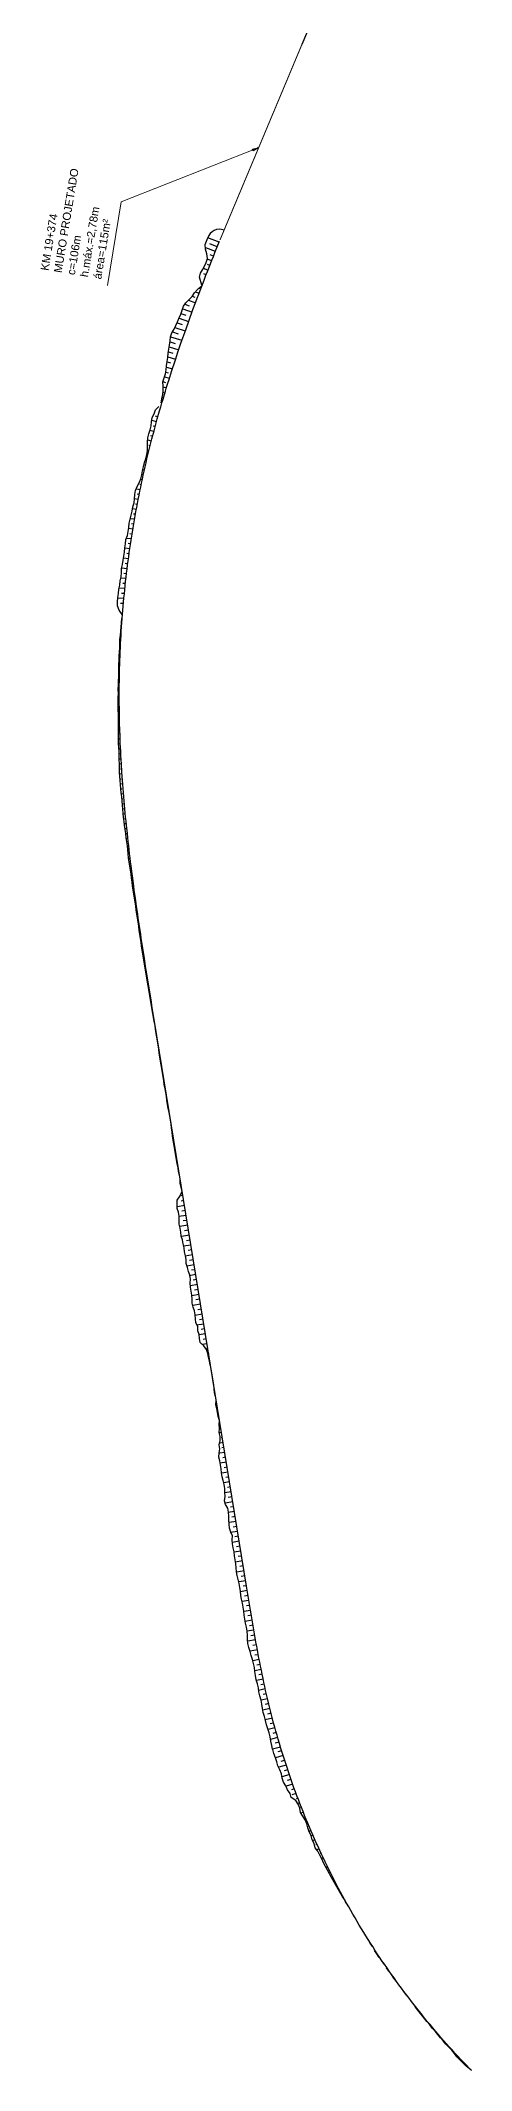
# Model space of a CAD drawing. Header units: metres. Extents: x 288738 to 324331, y 7399322 to 7465117.
# Drawn here: x 320948 to 321163, y 7406352 to 7407366 of the extents above; entities that cross this region are included whole.
import ezdxf

# ---------------------------------------------------------------- set-up
doc = ezdxf.new("R2010")
doc.units = ezdxf.units.M
doc.header["$LTSCALE"] = 10
for name, color, linetype in [('F-HZ-ATERRO-TALUDE', 110, 'Continuous'), ('F-HZ-MUROS', 210, 'Continuous'), ('F-HZ-PIANO-CORTE', 10, 'Continuous'), ('F-HZ-TALUDE', 2, 'Continuous')]:
    doc.layers.add(name, color=color, linetype=linetype)
doc.layers.add('U-HZ-TEXTO-MUROS', color=2, linetype='Continuous', lineweight=0)
doc.styles.add('ARIAL', font='arial.ttf')
doc.styles.add('DIM', font='arial.ttf', dxfattribs={"width": 0.8})
doc.dimstyles.new('U-1_2000', dxfattribs={"dimscale": 2, "dimtxt": 1.5, "dimasz": 0.75, "dimexe": 0.75, "dimexo": 0.75, "dimgap": 0.25, "dimtad": 1, "dimzin": 4, "dimtxsty": 'DIM', "dimblk": 'ARCHTICK', "dimcen": 0.7, "dimdle": 0.75, "dimclrd": 256, "dimclre": 256, "dimclrt": 256, "dimaunit": 1, "dimadec": 3, "dimazin": 2, "dimtfac": 1, "dimtofl": 0, "dimtmove": 0, "dimatfit": 3, "dimldrblk": 'CLOSEDBLANK', "dimfxl": 0, "dimtolj": 1, "dimtzin": 0, "dimlwd": -1, "dimlwe": -1, "dimarcsym": 0})

# ---------------------------------------------------------------- blocks, each defined once
blk = doc.blocks.new('_ArchTick')
at = {"color": 0, "linetype": 'ByBlock', "const_width": 0.15}
blk.add_lwpolyline([(-0.5, -0.5), (0.5, 0.5)], dxfattribs=at)

msp = doc.modelspace()

# ---------------------------------------------------------------- linework, layer by layer
at = {"layer": 'F-HZ-ATERRO-TALUDE', "linetype": 'Continuous', "lineweight": -3}
for p, q in [((321034.932, 7407260.971), (321030.18, 7407262.801)), ((321036.792, 7407265.612), (321031.206, 7407267.792)), ((321035.861, 7407263.292), (321032.132, 7407264.738)), ((321031.262, 7407251.669), (321029.027, 7407252.505)), ((321030.358, 7407249.338), (321029.178, 7407249.776)), ((321033.088, 7407256.323), (321030.951, 7407257.135)), ((321032.175, 7407253.996), (321031.084, 7407254.407)), ((321034.01, 7407258.647), (321032.338, 7407259.287)), ((321006.256, 7407178.32), (321005.024, 7407178.627)), ((321004.288, 7407171.083), (321002.198, 7407171.572)), ((321003.649, 7407168.666), (321002.648, 7407168.895)), ((321005.591, 7407175.91), (321003.329, 7407176.463)), ((321004.933, 7407173.498), (321003.878, 7407173.75)), ((321001.808, 7407161.395), (321000.854, 7407161.599)), ((321001.21, 7407158.968), (321000.93, 7407159.026)), ((321003.027, 7407166.245), (321001.287, 7407166.634)), ((321002.409, 7407163.822), (321001.694, 7407163.979)), ((320998.966, 7407149.223), (320998.584, 7407149.295)), ((320999.515, 7407151.662), (320998.758, 7407151.809)), ((321000.065, 7407154.101), (320999.688, 7407154.176)), ((321000.637, 7407156.535), (320999.976, 7407156.669)), ((320997.416, 7407141.885), (320995.699, 7407142.183)), ((320996.916, 7407139.436), (320995.903, 7407139.606)), ((320997.917, 7407144.334), (320997.212, 7407144.46)), ((320998.442, 7407146.779), (320997.356, 7407146.978)), ((320995.506, 7407132.069), (320993.694, 7407132.348)), ((320995.056, 7407129.61), (320994.099, 7407129.753)), ((320996.437, 7407136.982), (320994.511, 7407137.297)), ((320995.962, 7407134.528), (320995.079, 7407134.668)), ((320993, 7407117.281), (320990.74, 7407117.562)), ((320993.788, 7407122.218), (320991.611, 7407122.51)), ((320993.387, 7407119.751), (320992.312, 7407119.89)), ((320994.623, 7407127.148), (320992.594, 7407127.44)), ((320994.198, 7407124.685), (320993.122, 7407124.834)), ((320991.571, 7407107.384), (320989.119, 7407107.641)), ((320992.262, 7407112.336), (320989.826, 7407112.615)), ((320991.911, 7407109.86), (320990.707, 7407109.993)), ((320992.622, 7407114.81), (320991.386, 7407114.957)), ((320990.333, 7407097.461), (320987.749, 7407097.681)), ((320990.928, 7407102.425), (320988.272, 7407102.678)), ((320990.627, 7407099.943), (320989.33, 7407100.06)), ((320991.245, 7407104.905), (320989.951, 7407105.034)), ((320989.289, 7407087.516), (320986.297, 7407087.713)), ((320989.787, 7407092.491), (320986.953, 7407092.705)), ((320989.537, 7407090.003), (320988.074, 7407090.107)), ((320990.058, 7407094.976), (320988.701, 7407095.085)), ((320989.064, 7407085.026), (320987.623, 7407085.114)), ((321017.959, 7406794.002), (321017.641, 7406793.949)), ((321019.564, 7406784.132), (321016.045, 7406783.542)), ((321018.761, 7406789.067), (321017.801, 7406788.906)), ((321019.163, 7406786.599), (321017.835, 7406786.377)), ((321018.36, 7406791.534), (321018.26, 7406791.518)), ((321020.367, 7406779.197), (321016.74, 7406778.589)), ((321021.17, 7406774.262), (321017.132, 7406773.585)), ((321019.966, 7406781.664), (321018.216, 7406781.371)), ((321020.768, 7406776.729), (321018.812, 7406776.401)), ((321021.973, 7406769.326), (321018.077, 7406768.673)), ((321022.775, 7406764.391), (321019.114, 7406763.777)), ((321021.571, 7406771.794), (321019.576, 7406771.459)), ((321022.374, 7406766.859), (321020.501, 7406766.545)), ((321023.578, 7406759.456), (321019.898, 7406758.839)), ((321024.381, 7406754.521), (321020.691, 7406753.902)), ((321023.177, 7406761.924), (321021.354, 7406761.618)), ((321023.98, 7406756.989), (321022.095, 7406756.673)), ((321025.184, 7406749.586), (321021.852, 7406749.027)), ((321025.987, 7406744.651), (321022.487, 7406744.064)), ((321024.782, 7406752.053), (321023.065, 7406751.766)), ((321025.585, 7406747.118), (321023.888, 7406746.834)), ((321026.388, 7406742.183), (321024.562, 7406741.877)), ((321026.789, 7406739.716), (321022.993, 7406739.079)), ((321027.592, 7406734.78), (321023.701, 7406734.128)), ((321027.191, 7406737.248), (321025.225, 7406736.919)), ((321027.994, 7406732.313), (321026.16, 7406732.006)), ((321028.395, 7406729.845), (321024.797, 7406729.242)), ((321029.198, 7406724.91), (321025.57, 7406724.302)), ((321028.796, 7406727.378), (321026.95, 7406727.068)), ((321029.599, 7406722.443), (321027.904, 7406722.158)), ((321030.001, 7406719.975), (321026.751, 7406719.43)), ((321030.803, 7406715.04), (321028.274, 7406714.616)), ((321030.402, 7406717.508), (321028.798, 7406717.239)), ((321031.205, 7406712.572), (321030.62, 7406712.474)), ((321031.606, 7406710.105), (321031.214, 7406710.039)), ((321032.008, 7406707.637), (321031.891, 7406707.618)), ((321033.052, 7406700.928), (321033.075, 7406700.932)), ((321033.478, 7406698.464), (321033.499, 7406698.468)), ((321033.861, 7406695.994), (321033.881, 7406695.997)), ((321034.218, 7406693.519), (321034.302, 7406693.533)), ((321034.53, 7406691.036), (321034.617, 7406691.051)), ((321035.62, 7406685.429), (321035.443, 7406685.4)), ((321036.022, 7406682.962), (321035.86, 7406682.934)), ((321036.423, 7406680.494), (321036.101, 7406680.44)), ((321036.824, 7406678.026), (321036.744, 7406678.013)), ((321037.226, 7406675.559), (321036.981, 7406675.518)), ((321037.627, 7406673.091), (321037.333, 7406673.042)), ((321038.029, 7406670.624), (321037.141, 7406670.475)), ((321038.831, 7406665.689), (321037.307, 7406665.433)), ((321038.43, 7406668.156), (321037.859, 7406668.06)), ((321039.233, 7406663.221), (321038.213, 7406663.05)), ((321039.634, 7406660.754), (321037.14, 7406660.335)), ((321040.437, 7406655.818), (321037.34, 7406655.299)), ((321041.24, 7406650.883), (321038.154, 7406650.366)), ((321040.036, 7406658.286), (321038.593, 7406658.044)), ((321040.838, 7406653.351), (321039.278, 7406653.089)), ((321042.043, 7406645.948), (321039.105, 7406645.456)), ((321042.845, 7406641.013), (321039.652, 7406640.478)), ((321041.641, 7406648.416), (321040.147, 7406648.165)), ((321042.444, 7406643.481), (321040.975, 7406643.234)), ((321043.648, 7406636.078), (321039.893, 7406635.448)), ((321044.451, 7406631.143), (321041.35, 7406630.623)), ((321043.247, 7406638.545), (321041.386, 7406638.234)), ((321044.05, 7406633.61), (321042.419, 7406633.337)), ((321045.254, 7406626.208), (321041.763, 7406625.622)), ((321046.057, 7406621.272), (321042.376, 7406620.655)), ((321044.852, 7406628.675), (321043.203, 7406628.399)), ((321045.655, 7406623.74), (321043.816, 7406623.432)), ((321046.859, 7406616.337), (321043.453, 7406615.766)), ((321047.662, 7406611.402), (321044.21, 7406610.823)), ((321046.458, 7406618.805), (321044.715, 7406618.513)), ((321047.261, 7406613.87), (321045.536, 7406613.581)), ((321048.465, 7406606.467), (321045.017, 7406605.889)), ((321049.268, 7406601.532), (321045.651, 7406600.926)), ((321048.064, 7406608.935), (321046.359, 7406608.649)), ((321048.866, 7406604), (321047.08, 7406603.7)), ((321050.071, 7406596.597), (321046.591, 7406596.014)), ((321050.873, 7406591.662), (321047.49, 7406591.094)), ((321049.669, 7406599.064), (321047.883, 7406598.765)), ((321050.472, 7406594.129), (321048.807, 7406593.85)), ((321051.679, 7406586.727), (321048.26, 7406586.153)), ((321052.492, 7406581.794), (321049.152, 7406581.228)), ((321051.276, 7406589.194), (321049.556, 7406588.906)), ((321052.085, 7406584.26), (321050.418, 7406583.979)), ((321053.318, 7406576.862), (321049.836, 7406576.266)), ((321054.161, 7406571.934), (321050.66, 7406571.324)), ((321052.903, 7406579.328), (321051.179, 7406579.034)), ((321053.737, 7406574.398), (321052.026, 7406574.102)), ((321055.027, 7406567.009), (321051.151, 7406566.32)), ((321055.921, 7406562.09), (321052.299, 7406561.429)), ((321054.592, 7406569.471), (321052.711, 7406569.14)), ((321055.471, 7406564.549), (321053.588, 7406564.21)), ((321056.382, 7406559.633), (321054.675, 7406559.317)), ((321056.849, 7406557.177), (321053.587, 7406556.565)), ((321057.814, 7406552.271), (321054.575, 7406551.643)), ((321057.328, 7406554.723), (321055.71, 7406554.415)), ((321058.316, 7406549.822), (321056.655, 7406549.494)), ((321058.822, 7406547.374), (321055.433, 7406546.694)), ((321059.879, 7406542.487), (321056.491, 7406541.781)), ((321059.349, 7406544.93), (321057.653, 7406544.583)), ((321060.433, 7406540.049), (321058.778, 7406539.697)), ((321060.988, 7406537.611), (321057.75, 7406536.909)), ((321062.156, 7406532.75), (321058.595, 7406531.944)), ((321061.572, 7406535.18), (321059.872, 7406534.804)), ((321062.771, 7406530.326), (321060.993, 7406529.916)), ((321063.387, 7406527.904), (321059.851, 7406527.068)), ((321064.68, 7406523.073), (321061.238, 7406522.223)), ((321064.031, 7406525.488), (321062.285, 7406525.066)), ((321065.352, 7406520.666), (321063.595, 7406520.221)), ((321066.033, 7406518.26), (321062.4, 7406517.32)), ((321067.441, 7406513.463), (321063.479, 7406512.388)), ((321066.732, 7406515.86), (321064.838, 7406515.358)), ((321068.761, 7406509.186), (321064.904, 7406508.095)), ((321068.016, 7406511.573), (321066.06, 7406511.032)), ((321070.293, 7406504.427), (321066.68, 7406503.356)), ((321069.516, 7406506.803), (321067.629, 7406506.256)), ((321071.88, 7406499.685), (321068.273, 7406498.567)), ((321071.071, 7406502.051), (321069.338, 7406501.525)), ((321073.528, 7406494.965), (321070.239, 7406493.901)), ((321072.689, 7406497.32), (321070.815, 7406496.726)), ((321074.368, 7406492.61), (321072.976, 7406492.15)), ((321075.234, 7406490.265), (321073.064, 7406489.533)), ((321076.107, 7406487.922), (321075.34, 7406487.658)), ((321077, 7406485.587), (321075.793, 7406485.164)), ((321077.904, 7406483.256), (321077.392, 7406483.073)), ((321078.825, 7406480.932), (321078.005, 7406480.633)), ((321079.76, 7406478.614), (321079.458, 7406478.501)), ((321080.708, 7406476.301), (321080.108, 7406476.073)), ((321081.674, 7406473.995), (321081.243, 7406473.828)), ((321082.65, 7406471.693), (321081.576, 7406471.271)), ((321083.647, 7406469.4), (321083.056, 7406469.164)), ((321084.65, 7406467.11), (321083.397, 7406466.599)), ((321085.677, 7406464.831), (321085.077, 7406464.582)), ((321086.707, 7406462.553), (321085.569, 7406462.072)), ((321087.764, 7406460.288), (321087.267, 7406460.074)), ((321088.822, 7406458.023), (321087.969, 7406457.65)), ((321089.909, 7406455.772), (321089.505, 7406455.592)), ((321090.997, 7406453.521), (321090.229, 7406453.173)), ((321092.111, 7406451.283), (321091.758, 7406451.12)), ((321093.229, 7406449.046), (321092.59, 7406448.748)), ((321094.369, 7406446.822), (321094.155, 7406446.72)), ((321095.517, 7406444.601), (321095.346, 7406444.518)), ((321096.683, 7406442.39), (321096.62, 7406442.359)), ((321097.861, 7406440.184), (321097.656, 7406440.082)), ((321099.053, 7406437.987), (321098.947, 7406437.933)), ((321100.26, 7406435.797), (321100.107, 7406435.719)), ((321106.147, 7406425.481), (321106.174, 7406425.497)), ((321106.494, 7406424.963), (321106.491, 7406424.962)), ((321107.787, 7406422.824), (321107.775, 7406422.817))]:
    msp.add_line(p, q, dxfattribs=at)
at = {"layer": 'F-HZ-MUROS', "lineweight": -3, "const_width": 0.5}
msp.add_lwpolyline([(321037.236, 7407266.715), (321078.183, 7407364.559)], dxfattribs=at)
at = {"layer": 'F-HZ-PIANO-CORTE'}
for p, q in [((321024.872, 7407240.774), (321026.811, 7407240.079)), ((321026.846, 7407242.724), (321027.271, 7407242.57)), ((321017.782, 7407229.955), (321020.126, 7407229.156)), ((321018.655, 7407232.315), (321023.325, 7407230.706)), ((321019.698, 7407234.616), (321021.943, 7407233.834)), ((321021.558, 7407236.627), (321025.055, 7407235.397)), ((321023.449, 7407238.62), (321024.69, 7407238.179)), ((321013.541, 7407220.752), (321016.327, 7407219.845)), ((321014.8, 7407222.991), (321019.941, 7407221.296)), ((321015.84, 7407225.299), (321018.309, 7407224.475)), ((321016.826, 7407227.622), (321021.618, 7407226.007)), ((321011.573, 7407210.807), (321013.723, 7407210.142)), ((321011.951, 7407213.326), (321016.67, 7407211.846)), ((321012.325, 7407215.849), (321014.901, 7407215.031)), ((321012.616, 7407218.402), (321018.288, 7407216.577)), ((321010.151, 7407200.736), (321011.455, 7407200.355)), ((321010.536, 7407203.24), (321013.524, 7407202.354)), ((321010.873, 7407205.762), (321012.586, 7407205.246)), ((321011.192, 7407208.292), (321015.078, 7407207.106)), ((321008.735, 7407195.919), (321009.995, 7407195.562)), ((321008.758, 7407190.708), (321009.272, 7407190.567)), ((321008.835, 7407193.285), (321010.515, 7407192.818)), ((321009.519, 7407198.306), (321012, 7407197.592)), ((321008.033, 7407185.721), (321008.194, 7407185.678)), ((321008.436, 7407188.202), (321009.066, 7407188.032)), ((320988.345, 7407077.461), (320988.389, 7407077.459)), ((320987.389, 7407067.489), (320987.585, 7407067.484)), ((320987.663, 7407069.982), (320987.925, 7407069.974)), ((320987.863, 7407072.477), (320987.972, 7407072.473)), ((320988.028, 7407074.973), (320988.251, 7407074.963)), ((320986.874, 7407057.493), (320987.098, 7407057.491)), ((320987.026, 7407059.992), (320987.418, 7407059.987)), ((320987.234, 7407062.49), (320987.38, 7407062.487)), ((320987.315, 7407064.989), (320987.646, 7407064.982)), ((320986.687, 7407047.489), (320986.872, 7407047.491)), ((320986.734, 7407049.99), (320987.105, 7407049.992)), ((320986.82, 7407052.491), (320986.992, 7407052.491)), ((320986.85, 7407054.992), (320987.237, 7407054.99)), ((320986.513, 7407037.479), (320986.751, 7407037.486)), ((320986.527, 7407042.484), (320986.763, 7407042.488)), ((320986.544, 7407039.982), (320986.987, 7407039.993)), ((320986.628, 7407044.987), (320987.022, 7407044.993)), ((320986.492, 7407034.976), (320987.007, 7407034.993)), ((320986.5, 7407032.473), (320986.765, 7407032.483)), ((320986.538, 7407029.971), (320987.069, 7407029.994)), ((320986.57, 7407027.469), (320986.843, 7407027.481)), ((320986.549, 7407022.458), (320986.898, 7407022.477)), ((320986.591, 7407019.954), (320987.331, 7407019.997)), ((320986.595, 7407024.966), (320987.177, 7407024.995)), ((320986.614, 7407017.449), (320987.019, 7407017.474)), ((320986.674, 7407014.945), (320987.527, 7407015.001)), ((320986.827, 7407012.447), (320987.235, 7407012.475)), ((320986.946, 7407009.947), (320987.767, 7407010.007)), ((320986.966, 7407007.439), (320987.435, 7407007.475)), ((320987.032, 7407004.933), (320988.046, 7407005.015)), ((320987.1, 7407002.427), (320987.651, 7407002.473)), ((320987.165, 7406999.92), (320988.366, 7407000.025)), ((320987.398, 7406997.427), (320987.97, 7406997.479)), ((320987.554, 7406994.928), (320988.722, 7406995.038)), ((320987.734, 7406992.43), (320988.325, 7406992.488)), ((320988.006, 7406989.942), (320989.115, 7406990.053)), ((320988.272, 7406987.453), (320988.799, 7406987.507)), ((320988.521, 7406984.963), (320989.543, 7406985.071)), ((320988.728, 7406982.468), (320989.249, 7406982.525)), ((320988.928, 7406979.972), (320990.002, 7406980.093)), ((320989.232, 7406977.488), (320989.739, 7406977.546)), ((320989.536, 7406975.004), (320990.494, 7406975.117)), ((320989.841, 7406972.52), (320990.297, 7406972.575)), ((320990.188, 7406970.042), (320991.015, 7406970.144)), ((320990.522, 7406967.563), (320990.905, 7406967.611)), ((320990.868, 7406965.085), (320991.566, 7406965.174)), ((320991.189, 7406962.604), (320991.521, 7406962.648)), ((320991.429, 7406960.113), (320992.143, 7406960.208)), ((320991.699, 7406957.625), (320992.07, 7406957.676)), ((320992.052, 7406955.149), (320992.745, 7406955.244)), ((320992.393, 7406952.671), (320992.724, 7406952.717)), ((320992.779, 7406950.2), (320993.372, 7406950.284)), ((320993.115, 7406947.721), (320993.404, 7406947.763)), ((320993.422, 7406945.239), (320994.02, 7406945.326)), ((320993.778, 7406942.764), (320994.065, 7406942.806)), ((320994.162, 7406940.292), (320994.69, 7406940.371)), ((320994.581, 7406937.827), (320994.806, 7406937.861)), ((320994.983, 7406935.359), (320995.378, 7406935.419)), ((320995.289, 7406932.876), (320995.509, 7406932.91)), ((320995.65, 7406930.401), (320996.085, 7406930.469)), ((320996.035, 7406927.931), (320996.239, 7406927.963)), ((320996.434, 7406925.462), (320996.808, 7406925.521)), ((320996.791, 7406922.987), (320996.983, 7406923.018)), ((320997.136, 7406920.511), (320997.545, 7406920.576)), ((320997.495, 7406918.036), (320997.707, 7406918.07)), ((320997.865, 7406915.563), (320998.296, 7406915.633)), ((320998.252, 7406913.093), (320998.464, 7406913.127)), ((320998.638, 7406910.622), (320999.058, 7406910.691)), ((320998.989, 7406908.146), (320999.216, 7406908.184)), ((320999.37, 7406905.675), (320999.831, 7406905.751)), ((320999.828, 7406903.217), (321000.024, 7406903.249)), ((321000.261, 7406900.754), (321000.613, 7406900.813)), ((321000.655, 7406898.285), (321000.831, 7406898.315)), ((321001.059, 7406895.818), (321001.401, 7406895.875)), ((321001.532, 7406893.362), (321001.665, 7406893.385)), ((321001.976, 7406890.902), (321002.196, 7406890.939)), ((321002.398, 7406888.438), (321002.496, 7406888.454)), ((321002.797, 7406885.97), (321002.994, 7406886.003)), ((321003.212, 7406883.505), (321003.304, 7406883.52)), ((321003.616, 7406881.037), (321003.796, 7406881.068)), ((321004.035, 7406878.573), (321004.116, 7406878.586)), ((321004.448, 7406876.107), (321004.598, 7406876.133)), ((321004.905, 7406873.649), (321004.953, 7406873.657)), ((321005.271, 7406871.176), (321005.401, 7406871.197)), ((321005.689, 7406868.711), (321005.746, 7406868.72)), ((321006.093, 7406866.244), (321006.204, 7406866.262)), ((321006.481, 7406863.774), (321006.543, 7406863.784)), ((321006.834, 7406861.298), (321007.007, 7406861.327)), ((321007.207, 7406858.826), (321007.307, 7406858.843)), ((321007.628, 7406856.362), (321007.81, 7406856.392)), ((321007.942, 7406853.879), (321008.077, 7406853.902)), ((321008.347, 7406851.412), (321008.612, 7406851.457)), ((321008.771, 7406848.949), (321008.892, 7406848.969)), ((321009.163, 7406846.479), (321009.415, 7406846.522)), ((321009.56, 7406844.011), (321009.688, 7406844.033)), ((321010.023, 7406841.554), (321010.218, 7406841.587)), ((321010.451, 7406839.091), (321010.535, 7406839.105)), ((321010.803, 7406836.615), (321011.021, 7406836.651)), ((321011.205, 7406834.147), (321011.314, 7406834.166)), ((321011.632, 7406831.684), (321011.824, 7406831.716)), ((321012.089, 7406829.226), (321012.157, 7406829.237)), ((321012.511, 7406826.762), (321012.626, 7406826.781)), ((321012.901, 7406824.292), (321012.965, 7406824.303)), ((321013.208, 7406821.809), (321013.429, 7406821.846)), ((321013.522, 7406819.327), (321013.676, 7406819.353)), ((321013.915, 7406816.858), (321014.232, 7406816.911)), ((321014.331, 7406814.393), (321014.482, 7406814.418)), ((321014.736, 7406811.926), (321015.035, 7406811.976)), ((321015.184, 7406809.466), (321015.31, 7406809.487)), ((321015.596, 7406807), (321015.838, 7406807.041)), ((321016.058, 7406804.543), (321016.148, 7406804.558)), ((321016.48, 7406802.079), (321016.64, 7406802.106)), ((321016.907, 7406799.615), (321016.974, 7406799.627)), ((321111.323, 7406416.926), (321111.395, 7406416.968)), ((321112.69, 7406414.83), (321112.712, 7406414.844)), ((321118.205, 7406406.487), (321118.214, 7406406.492)), ((321123.854, 7406398.236), (321123.888, 7406398.259)), ((321128.306, 7406392.197), (321128.332, 7406392.215)), ((321129.796, 7406390.19), (321129.812, 7406390.2)), ((321134.37, 7406384.244), (321134.388, 7406384.258)), ((321135.863, 7406382.241), (321135.899, 7406382.267)), ((321137.377, 7406380.252), (321137.492, 7406380.338)), ((321138.909, 7406378.276), (321138.985, 7406378.334)), ((321140.471, 7406376.324), (321140.644, 7406376.457)), ((321142.08, 7406374.408), (321142.16, 7406374.47)), ((321143.645, 7406372.458), (321143.847, 7406372.617)), ((321145.294, 7406370.575), (321145.38, 7406370.643)), ((321146.922, 7406368.676), (321147.097, 7406368.817)), ((321148.517, 7406366.751), (321148.628, 7406366.842)), ((321150.153, 7406364.859), (321150.394, 7406365.059)), ((321151.93, 7406363.085), (321151.996, 7406363.14)), ((321153.541, 7406361.174), (321153.74, 7406361.343)), ((321155.107, 7406359.223), (321155.269, 7406359.362)), ((321156.704, 7406357.297), (321157.132, 7406357.669)), ((321158.486, 7406355.532), (321158.666, 7406355.69)), ((321160.36, 7406353.851), (321160.57, 7406354.039))]:
    msp.add_line(p, q, dxfattribs=at)
at = {"layer": 'F-HZ-TALUDE', "linetype": 'Continuous', "lineweight": -3}
for p, q in [((321106.78, 7406424.457), (321105.67, 7406426.252)), ((321119.198, 7406404.889), (321118.087, 7406406.677)), ((321121.575, 7406401.414), (321120.419, 7406403.172))]:
    msp.add_line(p, q, dxfattribs=at)
at = {"layer": 'F-HZ-TALUDE', "linetype": 'Continuous', "lineweight": 30}
for points in [[(321078.182, 7407364.559), (321109.82, 7407439.654), (321110.592, 7407441.487), (321111.364, 7407443.319), (321112.136, 7407445.152), (321112.907, 7407446.984)], [(321028.272, 7407244.15), (321027.048, 7407248.097), (321027.607, 7407250.063), (321028.607, 7407251.865), (321029.578, 7407253.675), (321030.428, 7407255.529), (321031.083, 7407257.456), (321030.664, 7407259.792), (321030.08, 7407262.196), (321029.88, 7407264.457), (321031.206, 7407267.792)], [(321029.523, 7407247.186), (321030.256, 7407249.081), (321030.99, 7407250.976), (321032.47, 7407254.757), (321033.215, 7407256.645), (321033.962, 7407258.531), (321034.709, 7407260.417), (321036.215, 7407264.18), (321036.971, 7407266.059)], [(321093.512, 7406448.48), (321092.559, 7406450.367), (321091.616, 7406452.259), (321090.684, 7406454.157), (321089.761, 7406456.06), (321088.848, 7406457.968), (321087.945, 7406459.881), (321087.053, 7406461.799), (321086.17, 7406463.723), (321085.298, 7406465.651), (321084.436, 7406467.585), (321083.584, 7406469.523), (321082.742, 7406471.466), (321081.911, 7406473.414), (321081.09, 7406475.367), (321080.28, 7406477.324), (321079.48, 7406479.286), (321078.69, 7406481.253), (321077.91, 7406483.224), (321077.142, 7406485.199), (321076.383, 7406487.179), (321075.635, 7406489.164), (321074.898, 7406491.152), (321074.171, 7406493.145), (321073.455, 7406495.142), (321072.75, 7406497.143), (321072.055, 7406499.148), (321071.371, 7406501.157), (321070.698, 7406503.171), (321070.035, 7406505.188), (321069.383, 7406507.208), (321068.742, 7406509.233), (321068.111, 7406511.261), (321067.493, 7406513.291), (321067.441, 7406513.463), (321066.885, 7406515.322), (321066.29, 7406517.353), (321065.706, 7406519.384), (321065.134, 7406521.416), (321064.573, 7406523.448), (321064.024, 7406525.48), (321063.487, 7406527.512), (321062.961, 7406529.545), (321062.447, 7406531.576), (321061.944, 7406533.608), (321061.454, 7406535.64), (321060.974, 7406537.67), (321060.504, 7406539.701), (321060.045, 7406541.73), (321059.596, 7406543.758), (321059.157, 7406545.786), (321058.727, 7406547.812), (321058.306, 7406549.836), (321057.894, 7406551.86), (321057.49, 7406553.881), (321057.093, 7406555.901), (321056.703, 7406557.919), (321056.321, 7406559.936), (321055.945, 7406561.95), (321055.575, 7406563.962), (321055.211, 7406565.972), (321054.852, 7406567.979), (321054.499, 7406569.985), (321054.15, 7406571.987), (321053.805, 7406573.988), (321053.465, 7406575.986), (321053.128, 7406577.981), (321052.794, 7406579.973), (321052.463, 7406581.963), (321052.135, 7406583.95), (321051.809, 7406585.934), (321051.484, 7406587.915), (321051.162, 7406589.893), (321050.84, 7406591.868), (321050.519, 7406593.842), (321004.598, 7406876.135), (321004.277, 7406878.109), (321003.635, 7406882.057), (321003.314, 7406884.031), (321002.994, 7406886.005), (321002.674, 7406887.98), (321002.035, 7406891.932), (321001.717, 7406893.911), (321001.399, 7406895.89), (321001.081, 7406897.871), (321000.45, 7406901.836), (321000.135, 7406903.82), (320999.509, 7406907.794), (320999.2, 7406909.782), (320998.89, 7406911.772), (320998.582, 7406913.763), (320997.971, 7406917.75), (320997.67, 7406919.746), (320997.37, 7406921.743), (320997.07, 7406923.741), (320996.48, 7406927.742), (320996.189, 7406929.745), (320995.9, 7406931.749), (320995.612, 7406933.755), (320995.048, 7406937.771), (320994.77, 7406939.781), (320994.496, 7406941.793), (320994.221, 7406943.806), (320993.688, 7406947.837), (320993.426, 7406949.855), (320992.911, 7406953.895), (320992.663, 7406955.918), (320992.415, 7406957.942), (320992.171, 7406959.967), (320991.696, 7406964.023), (320991.467, 7406966.053), (320991.241, 7406968.085), (320991.018, 7406970.118), (320990.588, 7406974.189), (320990.383, 7406976.227), (320990.18, 7406978.266), (320989.981, 7406980.307), (320989.602, 7406984.393), (320989.423, 7406986.439), (320989.247, 7406988.485), (320989.074, 7406990.533), (320988.752, 7406994.634), (320988.601, 7406996.687), (320988.455, 7406998.741), (320988.312, 7407000.795), (320988.052, 7407004.91), (320987.933, 7407006.969), (320987.82, 7407009.03), (320987.708, 7407011.091), (320987.517, 7407015.218), (320987.432, 7407017.283), (320987.355, 7407019.35), (320987.278, 7407021.417), (320987.161, 7407025.555), (320987.113, 7407027.626), (320987.074, 7407029.697), (320987.036, 7407031.769), (320986.999, 7407035.917), (320986.987, 7407037.991), (320986.987, 7407040.067), (320986.996, 7407042.143), (320987.013, 7407044.22), (320987.038, 7407046.297), (320987.072, 7407048.375), (320987.115, 7407050.455), (320987.166, 7407052.536), (320987.225, 7407054.617), (320987.293, 7407056.697), (320987.369, 7407058.776), (320987.453, 7407060.855), (320987.546, 7407062.934), (320987.648, 7407065.011), (320987.757, 7407067.088), (320987.876, 7407069.165), (320988.002, 7407071.24), (320988.137, 7407073.315), (320988.281, 7407075.389), (320988.432, 7407077.462), (320988.592, 7407079.535), (320988.761, 7407081.606), (320988.938, 7407083.677), (320989.123, 7407085.746), (320989.316, 7407087.815), (320989.518, 7407089.883), (320989.728, 7407091.949), (320989.947, 7407094.014), (320990.174, 7407096.079), (320990.409, 7407098.142), (320990.652, 7407100.204), (320990.904, 7407102.264), (320991.164, 7407104.323), (320991.433, 7407106.382), (320991.709, 7407108.438), (320991.994, 7407110.494), (320992.288, 7407112.547), (320992.589, 7407114.6), (320992.899, 7407116.651), (320993.217, 7407118.7), (320993.543, 7407120.748), (320993.877, 7407122.795), (320994.22, 7407124.84), (320994.571, 7407126.883), (320994.93, 7407128.924), (320995.297, 7407130.964), (320995.673, 7407133.002), (320996.056, 7407135.038), (320996.448, 7407137.073), (320996.848, 7407139.105), (320997.256, 7407141.136), (320997.672, 7407143.165), (320998.097, 7407145.192), (320998.529, 7407147.217), (320998.97, 7407149.239), (320999.419, 7407151.26), (320999.875, 7407153.279), (321000.34, 7407155.296), (321000.813, 7407157.311), (321001.294, 7407159.323), (321001.783, 7407161.333), (321002.286, 7407163.34), (321002.79, 7407165.346), (321003.3, 7407167.35), (321004.349, 7407171.35), (321004.887, 7407173.346), (321005.43, 7407175.341), (321005.978, 7407177.334), (321007.098, 7407181.307), (321007.671, 7407183.288), (321008.248, 7407185.267), (321008.828, 7407187.244), (321010.015, 7407191.187), (321010.618, 7407193.154), (321011.227, 7407195.118), (321011.838, 7407197.081), (321013.085, 7407200.996), (321013.717, 7407202.95), (321014.354, 7407204.9), (321014.993, 7407206.85), (321016.294, 7407210.738), (321016.952, 7407212.678), (321017.615, 7407214.615), (321018.279, 7407216.552), (321019.629, 7407220.413), (321020.31, 7407222.341), (321021.683, 7407226.189), (321022.38, 7407228.108), (321023.077, 7407230.027), (321023.778, 7407231.942), (321025.192, 7407235.767), (321025.907, 7407237.675), (321026.623, 7407239.581), (321027.342, 7407241.486), (321028.792, 7407245.288), (321029.523, 7407247.186)], [(321007.972, 7407185.339), (321008.296, 7407187.386), (321008.647, 7407189.426), (321008.828, 7407191.513), (321008.837, 7407193.651), (321008.706, 7407195.831), (321009.351, 7407197.794), (321009.995, 7407199.755), (321010.322, 7407201.808), (321010.63, 7407203.868), (321010.896, 7407205.942), (321011.15, 7407208.02), (321011.465, 7407210.082), (321011.774, 7407212.146), (321012.084, 7407214.211), (321012.389, 7407216.279), (321012.607, 7407218.376), (321013.271, 7407220.329), (321014.417, 7407222.124), (321015.253, 7407224.016), (321016.114, 7407225.898), (321016.901, 7407227.803), (321017.686, 7407229.707), (321018.425, 7407231.625), (321019.075, 7407233.572), (321020.147, 7407235.37), (321021.895, 7407236.928), (321023.414, 7407238.559), (321024.451, 7407240.358), (321026.06, 7407241.948), (321027.665, 7407243.533)], [(320988.475, 7407079.541), (320986.948, 7407081.705), (320986.104, 7407083.843), (320986.169, 7407085.931), (320986.311, 7407088.015), (320986.577, 7407090.09), (320986.844, 7407092.164), (320987.212, 7407094.229), (320987.495, 7407096.3), (320987.86, 7407098.363), (320988.063, 7407100.438), (320988.172, 7407102.523), (320988.52, 7407104.585), (320988.887, 7407106.643), (320989.316, 7407108.694), (320989.588, 7407110.76), (320989.81, 7407112.832), (320990.066, 7407114.9), (320990.197, 7407116.983), (320991.078, 7407118.972), (320991.507, 7407121.016), (320991.769, 7407123.08), (320991.965, 7407125.154), (320992.432, 7407127.19), (320992.988, 7407129.211), (320993.432, 7407131.247), (320993.837, 7407133.288), (320994.37, 7407135.308), (320994.622, 7407137.372), (320994.782, 7407139.452), (320995.084, 7407141.51), (320995.91, 7407143.475), (320996.982, 7407145.393), (320997.764, 7407147.358), (320998.208, 7407149.383), (320998.649, 7407151.409), (320999.122, 7407153.428), (320999.635, 7407155.438), (321000.293, 7407157.417), (321000.748, 7407159.437), (321001.118, 7407161.475), (321001.066, 7407163.606), (321001.1, 7407165.721), (321001.304, 7407167.802), (321001.749, 7407169.829), (321002.408, 7407171.806), (321002.836, 7407173.836), (321003.061, 7407175.917), (321003.378, 7407177.977), (321004.327, 7407179.877), (321005.067, 7407181.826), (321006.733, 7407183.531)], [(321017.001, 7406799.126), (321016.623, 7406801.09), (321016.337, 7406803.07), (321015.964, 7406805.035), (321015.596, 7406807.002), (321015.268, 7406808.974), (321014.934, 7406810.946), (321014.538, 7406812.908), (321014.262, 7406814.89), (321013.915, 7406816.859), (321013.593, 7406818.833), (321013.307, 7406820.813), (321013.109, 7406822.808), (321012.832, 7406824.789), (321012.511, 7406826.763), (321012.181, 7406828.736), (321011.813, 7406830.702), (321011.45, 7406832.669), (321011.123, 7406834.642), (321010.803, 7406836.617), (321010.532, 7406838.599), (321010.205, 7406840.572), (321009.841, 7406842.539), (321009.466, 7406844.504), (321009.162, 7406846.481), (321008.857, 7406848.458), (321008.511, 7406850.428), (321008.182, 7406852.401), (321007.862, 7406854.375), (321007.628, 7406856.364), (321007.282, 7406858.333), (321006.979, 7406860.311), (321006.688, 7406862.29), (321006.411, 7406864.271), (321006.093, 7406866.246), (321005.77, 7406868.219), (321005.448, 7406870.193), (321005.093, 7406872.162), (321004.843, 7406874.148), (321004.447, 7406876.109), (321004.12, 7406878.082), (321003.776, 7406880.053), (321003.454, 7406882.027), (321003.131, 7406884), (321002.797, 7406885.972), (321002.479, 7406887.947), (321002.153, 7406889.922), (321001.798, 7406891.893), (321001.441, 7406893.864), (321001.056, 7406895.833), (321000.729, 7406897.812), (321000.419, 7406899.795), (321000.093, 7406901.777), (320999.729, 7406903.753), (320999.36, 7406905.73), (320999.047, 7406907.717), (320998.777, 7406909.713), (320998.473, 7406911.704), (320998.157, 7406913.694), (320997.845, 7406915.686), (320997.547, 7406917.682), (320997.251, 7406919.679), (320996.974, 7406921.68), (320996.694, 7406923.681), (320996.402, 7406925.682), (320996.075, 7406927.679), (320995.762, 7406929.679), (320995.453, 7406931.68), (320995.178, 7406933.688), (320994.943, 7406935.704), (320994.603, 7406937.704), (320994.256, 7406939.704), (320993.937, 7406941.71), (320993.634, 7406943.72), (320993.353, 7406945.734), (320993.111, 7406947.754), (320992.848, 7406949.773), (320992.525, 7406951.784), (320992.224, 7406953.8), (320991.966, 7406955.823), (320991.668, 7406957.841), (320991.45, 7406959.871), (320991.272, 7406961.908), (320991.032, 7406963.937), (320990.744, 7406965.961), (320990.464, 7406967.988), (320990.191, 7406970.016), (320989.906, 7406972.044), (320989.627, 7406974.075), (320989.427, 7406976.116), (320989.138, 7406978.147), (320988.903, 7406980.186), (320988.745, 7406982.235), (320988.594, 7406984.285), (320988.375, 7406986.329), (320988.188, 7406988.377), (320987.95, 7406990.421), (320987.73, 7406992.468), (320987.567, 7406994.522), (320987.499, 7406996.585), (320987.253, 7406998.633), (320987.113, 7407000.692), (320987.097, 7407002.762), (320987.036, 7407004.828), (320986.969, 7407006.894), (320986.96, 7407008.966), (320986.931, 7407011.035), (320986.78, 7407013.097), (320986.662, 7407015.162), (320986.615, 7407017.233), (320986.604, 7407019.306), (320986.563, 7407021.377), (320986.537, 7407023.45), (320986.617, 7407025.528), (320986.567, 7407027.601), (320986.544, 7407029.675), (320986.502, 7407031.749), (320986.497, 7407033.824), (320986.488, 7407035.9), (320986.521, 7407037.978), (320986.545, 7407040.056), (320986.509, 7407042.133), (320986.615, 7407044.213), (320986.651, 7407046.292), (320986.712, 7407048.372), (320986.741, 7407050.453), (320986.822, 7407052.536), (320986.845, 7407054.618), (320986.871, 7407056.699), (320986.88, 7407058.781), (320987.13, 7407060.86), (320987.263, 7407062.939), (320987.316, 7407065.019), (320987.342, 7407067.099), (320987.595, 7407069.173), (320987.77, 7407071.248), (320987.926, 7407073.323), (320988.054, 7407075.399), (320988.346, 7407077.466)], [(321032.37, 7406704.362), (321032.064, 7406706.339), (321031.59, 7406708.287), (321031.196, 7406710.249), (321030.59, 7406712.176), (321029.121, 7406713.957), (321027.422, 7406715.7), (321026.968, 7406717.652), (321026.79, 7406719.65), (321026.221, 7406721.583), (321026.138, 7406723.597), (321025.261, 7406725.478), (321025.055, 7406727.471), (321024.842, 7406729.463), (321024.45, 7406731.425), (321023.872, 7406733.356), (321023.398, 7406735.305), (321023.296, 7406737.316), (321023.137, 7406739.317), (321022.812, 7406741.29), (321022.482, 7406743.263), (321022.367, 7406745.272), (321022.462, 7406747.315), (321022.26, 7406749.31), (321021.471, 7406751.205), (321021.001, 7406753.154), (321020.372, 7406755.077), (321020.314, 7406757.095), (321019.963, 7406759.064), (321019.606, 7406761.032), (321019.303, 7406763.009), (321018.911, 7406764.971), (321018.577, 7406766.943), (321017.854, 7406768.85), (321017.709, 7406770.853), (321017.352, 7406772.822), (321016.915, 7406774.776), (321016.909, 7406776.803), (321016.835, 7406778.819), (321016.581, 7406780.804), (321015.962, 7406782.728), (321015.841, 7406784.736), (321015.868, 7406786.768), (321017.364, 7406789.047), (321018.395, 7406791.248), (321017.812, 7406793.178), (321017.39, 7406795.135), (321017.383, 7406797.162)], [(321035.081, 7406688.594), (321034.595, 7406690.54), (321034.337, 7406692.525), (321034.099, 7406694.513), (321033.781, 7406696.487), (321033.478, 7406698.464), (321033.12, 7406700.432), (321032.85, 7406702.415)], [(321092.89, 7406448.188), (321091.908, 7406450.065), (321090.908, 7406451.936), (321089.881, 7406453.795), (321088.857, 7406455.658), (321087.998, 7406457.596), (321087.004, 7406459.475), (321086.106, 7406461.397), (321084.809, 7406463.153), (321084.315, 7406465.245), (321083.172, 7406467.071), (321082.826, 7406469.219), (321081.781, 7406471.087), (321081.009, 7406473.064), (321080.574, 7406475.17), (321079.796, 7406477.142), (321078.535, 7406478.937), (321077.451, 7406480.802), (321077.113, 7406482.938), (321076.345, 7406484.919), (321075.05, 7406486.717), (321072.818, 7406488.204), (321072.258, 7406490.268), (321071.021, 7406492.109), (321070.048, 7406494.041), (321068.991, 7406495.951), (321068.294, 7406497.977), (321067.904, 7406500.098), (321067.117, 7406502.097), (321066.073, 7406504.022), (321065.581, 7406506.111), (321064.928, 7406508.154), (321064.194, 7406510.175), (321063.541, 7406512.218), (321063.479, 7406512.388), (321063.098, 7406514.314), (321062.612, 7406516.393), (321062.223, 7406518.493), (321061.856, 7406520.594), (321061.114, 7406522.597), (321060.421, 7406524.61), (321059.953, 7406526.675), (321059.526, 7406528.746), (321058.838, 7406530.752), (321058.391, 7406532.811), (321058.097, 7406534.9), (321057.739, 7406536.97), (321057.201, 7406538.997), (321056.636, 7406541.015), (321056.466, 7406543.113), (321055.946, 7406545.134), (321055.34, 7406547.134), (321054.906, 7406549.166), (321054.611, 7406551.222), (321054.395, 7406553.288), (321053.96, 7406555.309), (321053.434, 7406557.309), (321052.877, 7406559.3), (321052.326, 7406561.289), (321051.657, 7406563.255), (321051.192, 7406565.253), (321050.932, 7406567.285), (321051.003, 7406569.371), (321050.877, 7406571.417), (321050.411, 7406573.401), (321050.058, 7406575.4), (321049.62, 7406577.382), (321049.236, 7406579.369), (321049.179, 7406581.407), (321048.808, 7406583.389), (321048.487, 7406585.375), (321048.024, 7406587.334), (321047.623, 7406589.299), (321047.5, 7406591.308), (321047.169, 7406593.28), (321046.891, 7406595.262), (321046.325, 7406597.195), (321045.8, 7406599.135), (321045.562, 7406601.123), (321045.407, 7406603.125), (321045.178, 7406605.114), (321044.884, 7406607.093), (321044.556, 7406609.066), (321044.249, 7406611.042), (321043.839, 7406613.001), (321043.502, 7406614.973), (321043.28, 7406616.963), (321043.413, 7406619.014), (321042.662, 7406620.916), (321041.937, 7406622.822), (321041.809, 7406624.828), (321041.66, 7406626.831), (321041.589, 7406628.847), (321041.438, 7406630.85), (321041.199, 7406632.838), (321040.081, 7406634.678), (321039.46, 7406636.602), (321039.792, 7406638.686), (321039.722, 7406640.702), (321039.696, 7406642.725), (321039.396, 7406644.703), (321038.911, 7406646.65), (321038.284, 7406648.572), (321037.998, 7406650.552), (321037.765, 7406652.541), (321037.558, 7406654.534), (321037.157, 7406656.495), (321036.621, 7406658.433), (321036.917, 7406660.511), (321037.157, 7406662.579), (321036.812, 7406664.549), (321037.363, 7406666.669), (321037.304, 7406668.687), (321036.922, 7406670.651), (321037.004, 7406672.693), (321036.911, 7406674.705), (321036.953, 7406676.74), (321036.345, 7406678.666), (321035.987, 7406680.634), (321035.69, 7406682.612), (321035.206, 7406684.559), (321035.321, 7406686.606)], [(321100.458, 7406435.426), (321099.436, 7406437.274), (321098.425, 7406439.128), (321097.422, 7406440.987), (321096.43, 7406442.852), (321095.448, 7406444.722), (321094.475, 7406446.598), (321093.512, 7406448.48)], [(321100.235, 7406435.312), (321099.435, 7406437.274), (321098.182, 7406439.006)], [(321110.084, 7406419.063), (321108.977, 7406420.857), (321107.879, 7406422.657), (321106.79, 7406424.463), (321105.711, 7406426.275), (321104.641, 7406428.093), (321103.581, 7406429.918), (321102.53, 7406431.748), (321101.489, 7406433.584), (321100.458, 7406435.426)], [(321110.033, 7406419.033), (321108.959, 7406420.846), (321107.841, 7406422.635)], [(321116.925, 7406408.432), (321115.762, 7406410.188), (321114.608, 7406411.95), (321113.463, 7406413.719), (321112.328, 7406415.494), (321111.201, 7406417.275), (321110.084, 7406419.063)], [(321113.43, 7406413.699), (321112.276, 7406415.463), (321111.125, 7406417.23)], [(321116.675, 7406408.277), (321115.507, 7406410.032), (321114.377, 7406411.81)], [(321125.321, 7406396.328), (321124.095, 7406398.037), (321122.878, 7406399.753), (321121.669, 7406401.475), (321120.47, 7406403.205), (321119.279, 7406404.941), (321118.098, 7406406.683), (321116.925, 7406408.432)], [(321125.302, 7406396.315), (321124.022, 7406397.988), (321122.845, 7406399.731)], [(321160.198, 7406354.427), (321158.755, 7406355.943), (321157.319, 7406357.468), (321155.892, 7406359.001), (321154.472, 7406360.541), (321153.06, 7406362.089), (321151.656, 7406363.645), (321150.26, 7406365.209), (321148.873, 7406366.78), (321147.493, 7406368.359), (321146.121, 7406369.946), (321144.758, 7406371.54), (321143.403, 7406373.141), (321142.056, 7406374.75), (321140.718, 7406376.367), (321139.388, 7406377.991), (321138.066, 7406379.622), (321136.753, 7406381.26), (321135.448, 7406382.906), (321134.152, 7406384.559), (321132.864, 7406386.219), (321131.585, 7406387.886), (321130.315, 7406389.561), (321129.054, 7406391.242), (321127.801, 7406392.93), (321126.557, 7406394.626), (321125.321, 7406396.328)], [(321130.282, 7406389.538), (321129.027, 7406391.223), (321127.775, 7406392.913)], [(321162.594, 7406351.945), (321159.961, 7406354.216), (321158.388, 7406355.62), (321156.882, 7406357.086), (321155.529, 7406358.688), (321154.229, 7406360.334), (321152.901, 7406361.955), (321151.535, 7406363.544), (321150.006, 7406364.999), (321148.646, 7406366.595), (321147.305, 7406368.207), (321145.977, 7406369.83), (321144.555, 7406371.379), (321143.202, 7406372.983), (321141.904, 7406374.632), (321140.544, 7406376.233), (321139.231, 7406377.872), (321137.922, 7406379.514), (321136.675, 7406381.202), (321135.382, 7406382.857), (321134.145, 7406384.554), (321132.841, 7406386.202)], [(321162.686, 7406351.851), (321161.649, 7406352.918), (321160.198, 7406354.427)]]:
    msp.add_lwpolyline(points, dxfattribs=at)
at = {"layer": 'F-HZ-TALUDE'}
msp.add_lwpolyline([(321098.182, 7406439.006), (321092.89, 7406448.188)], dxfattribs=at)
msp.add_arc((321036.971, 7407266.059), 6.02, 67.374407, 163.2667, dxfattribs=at)

# ---------------------------------------------------------------- texts
at = {"layer": 'U-HZ-TEXTO-MUROS', "linetype": 'Continuous', "lineweight": -3, "insert": (320978.011, 7407246.844), "char_height": 4, "width": 66.2328, "attachment_point": 7, "rotation": 80.702338, "style": 'ARIAL'}
msp.add_mtext('KM 19+374\\PMURO PROJETADO\\Pc=106m\\Ph.máx.=2,78m\\Párea=115m²', dxfattribs=at)

# ---------------------------------------------------------------- leaders
at = {"layer": 'U-HZ-TEXTO-MUROS', "linetype": 'Continuous', "lineweight": -3}
msp.add_leader([(321056.374, 7407312.797), (320987.899, 7407285.814), (320981.055, 7407244.007)], dimstyle='U-1_2000', override={"dimscale": 1, "dimasz": 3}, dxfattribs=at)

doc.saveas('drawing.dxf')
